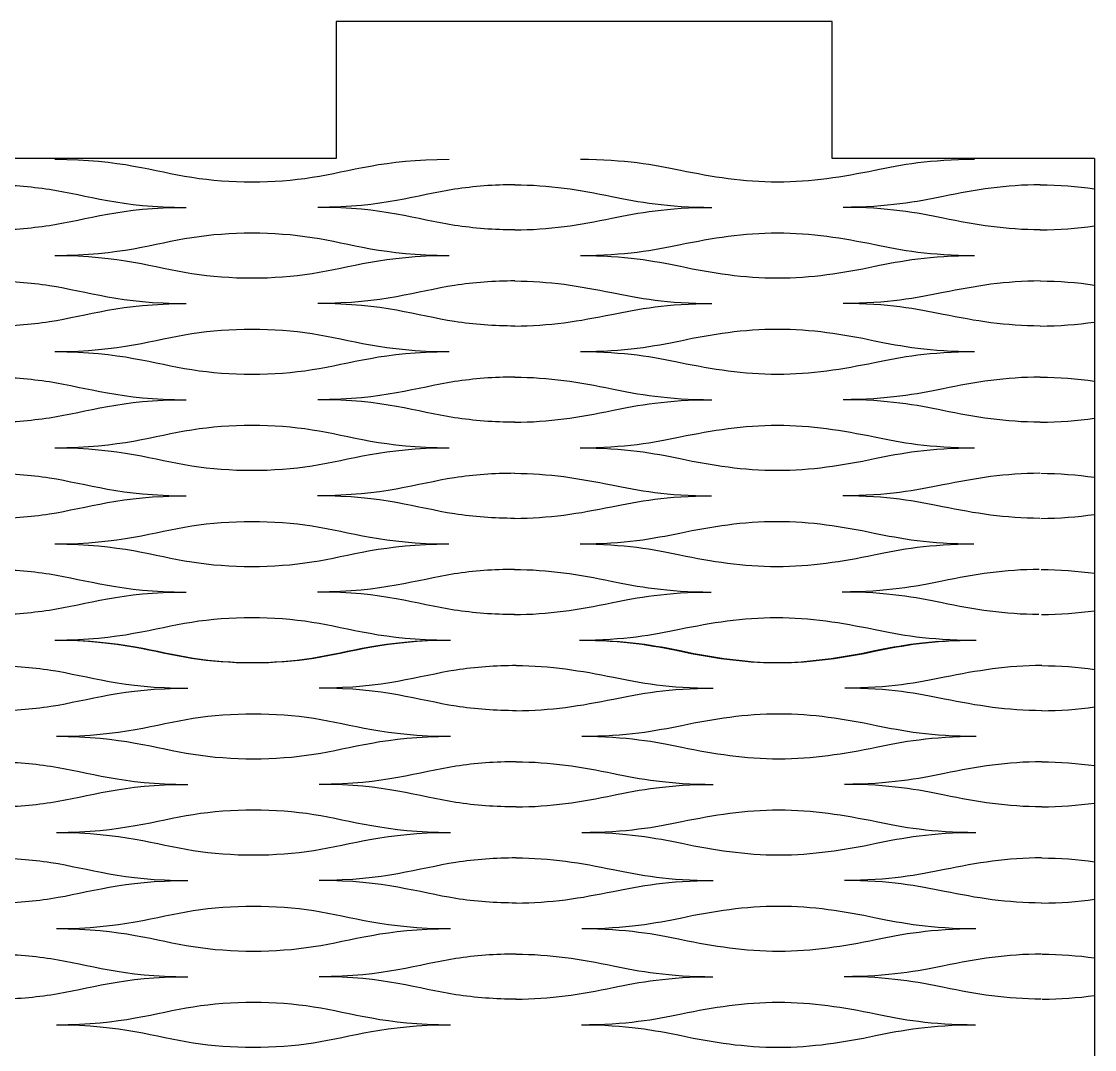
# Model space of a CAD drawing. Header units: millimetres. Extents: x 1 to 583, y -486 to -2.
# Drawn here: x 382.43 to 403.52, y -27.5 to -7.31 of the extents above; entities that cross this region are included whole.
import ezdxf

# ---------------------------------------------------------------- set-up
doc = ezdxf.new("R2010")
doc.units = ezdxf.units.MM
doc.header["$MEASUREMENT"] = 0
doc.layers.add('DEFAULT', color=7, linetype='Continuous')
doc.layers.add('dibujo', color=10, linetype='Continuous')

msp = doc.modelspace()

# ---------------------------------------------------------------- linework, layer by layer
at = {"layer": 'DEFAULT'}
for points, knots in [([(383.09, -10.012), (384.381, -10.012), (385.027, -10.249), (385.78, -10.367), (386.534, -10.485), (387.394, -10.485), (388.147, -10.367), (388.901, -10.249), (389.546, -10.012), (390.837, -10.012)], [0, 0, 0, 0, 1, 1, 1, 2, 2, 2, 3, 3, 3, 3]), ([(393.42, -10.012), (394.291, -10.012), (394.869, -10.12), (395.384, -10.226), (396.013, -10.356), (396.627, -10.455), (397.293, -10.455), (397.959, -10.455), (398.573, -10.356), (399.203, -10.226), (399.718, -10.12), (400.295, -10.012), (401.167, -10.012)], [0, 0, 0, 0, 1, 1, 1, 2, 2, 2, 3, 3, 3, 4, 4, 4, 4]), ([(381.799, -10.514), (382.203, -10.514), (382.606, -10.544), (382.983, -10.603), (383.736, -10.721), (384.381, -10.957), (385.673, -10.957)], [0, 0, 0, 0, 1, 1, 1, 2, 2, 2, 2]), ([(392.129, -10.514), (391.725, -10.514), (391.322, -10.544), (390.945, -10.603), (390.192, -10.721), (389.546, -10.957), (388.255, -10.957)], [0, 0, 0, 0, 1, 1, 1, 2, 2, 2, 2]), ([(392.128, -10.514), (392.794, -10.514), (393.409, -10.613), (394.038, -10.743), (394.553, -10.849), (395.13, -10.957), (396.002, -10.957)], [0, 0, 0, 0, 1, 1, 1, 2, 2, 2, 2]), ([(402.458, -10.514), (401.792, -10.514), (401.178, -10.613), (400.548, -10.743), (400.033, -10.849), (399.456, -10.957), (398.584, -10.957)], [0, 0, 0, 0, 1, 1, 1, 2, 2, 2, 2]), ([(381.799, -11.4), (382.203, -11.4), (382.606, -11.37), (382.983, -11.311), (383.736, -11.193), (384.381, -10.957), (385.673, -10.957)], [0, 0, 0, 0, 1, 1, 1, 2, 2, 2, 2]), ([(392.129, -11.4), (391.725, -11.4), (391.322, -11.37), (390.945, -11.311), (390.192, -11.193), (389.546, -10.957), (388.255, -10.957)], [0, 0, 0, 0, 1, 1, 1, 2, 2, 2, 2]), ([(392.128, -11.4), (392.794, -11.4), (393.409, -11.301), (394.038, -11.171), (394.553, -11.065), (395.13, -10.957), (396.002, -10.957)], [0, 0, 0, 0, 1, 1, 1, 2, 2, 2, 2]), ([(402.458, -11.4), (401.792, -11.4), (401.178, -11.301), (400.548, -11.171), (400.033, -11.065), (399.456, -10.957), (398.584, -10.957)], [0, 0, 0, 0, 1, 1, 1, 2, 2, 2, 2]), ([(383.09, -11.902), (384.381, -11.902), (385.027, -11.666), (385.78, -11.548), (386.534, -11.429), (387.394, -11.429), (388.147, -11.548), (388.901, -11.666), (389.546, -11.902), (390.837, -11.902)], [0, 0, 0, 0, 1, 1, 1, 2, 2, 2, 3, 3, 3, 3]), ([(393.42, -11.902), (394.291, -11.902), (394.869, -11.794), (395.384, -11.688), (396.013, -11.558), (396.627, -11.459), (397.293, -11.459), (397.959, -11.459), (398.573, -11.558), (399.203, -11.688), (399.718, -11.794), (400.295, -11.902), (401.167, -11.902)], [0, 0, 0, 0, 1, 1, 1, 2, 2, 2, 3, 3, 3, 4, 4, 4, 4]), ([(383.09, -11.902), (384.381, -11.902), (385.027, -12.138), (385.78, -12.256), (386.534, -12.374), (387.394, -12.374), (388.147, -12.256), (388.9, -12.138), (389.546, -11.902), (390.837, -11.902)], [0, 0, 0, 0, 1, 1, 1, 2, 2, 2, 3, 3, 3, 3]), ([(393.42, -11.902), (394.291, -11.902), (394.869, -12.009), (395.383, -12.116), (396.013, -12.246), (396.627, -12.345), (397.293, -12.345), (397.958, -12.345), (398.573, -12.246), (399.203, -12.116), (399.718, -12.009), (400.295, -11.902), (401.167, -11.902)], [0, 0, 0, 0, 1, 1, 1, 2, 2, 2, 3, 3, 3, 4, 4, 4, 4]), ([(381.799, -12.404), (382.203, -12.404), (382.606, -12.433), (382.983, -12.492), (383.736, -12.61), (384.381, -12.847), (385.673, -12.847)], [0, 0, 0, 0, 1, 1, 1, 2, 2, 2, 2]), ([(392.128, -12.404), (391.725, -12.404), (391.322, -12.433), (390.945, -12.492), (390.192, -12.61), (389.546, -12.847), (388.255, -12.847)], [0, 0, 0, 0, 1, 1, 1, 2, 2, 2, 2]), ([(392.128, -12.404), (392.794, -12.404), (393.409, -12.503), (394.038, -12.633), (394.552, -12.739), (395.13, -12.847), (396.001, -12.847)], [0, 0, 0, 0, 1, 1, 1, 2, 2, 2, 2]), ([(402.457, -12.404), (401.792, -12.404), (401.177, -12.503), (400.548, -12.633), (400.033, -12.739), (399.455, -12.847), (398.584, -12.847)], [0, 0, 0, 0, 1, 1, 1, 2, 2, 2, 2]), ([(381.799, -13.289), (382.203, -13.289), (382.606, -13.26), (382.983, -13.201), (383.736, -13.083), (384.381, -12.847), (385.673, -12.847)], [0, 0, 0, 0, 1, 1, 1, 2, 2, 2, 2]), ([(392.128, -13.289), (391.725, -13.289), (391.322, -13.26), (390.945, -13.201), (390.192, -13.083), (389.546, -12.847), (388.255, -12.847)], [0, 0, 0, 0, 1, 1, 1, 2, 2, 2, 2]), ([(392.128, -13.289), (392.794, -13.289), (393.408, -13.19), (394.038, -13.06), (394.552, -12.954), (395.13, -12.847), (396.001, -12.847)], [0, 0, 0, 0, 1, 1, 1, 2, 2, 2, 2]), ([(402.457, -13.289), (401.791, -13.289), (401.177, -13.19), (400.548, -13.06), (400.033, -12.954), (399.455, -12.847), (398.584, -12.847)], [0, 0, 0, 0, 1, 1, 1, 2, 2, 2, 2]), ([(383.09, -13.791), (384.381, -13.791), (385.027, -13.555), (385.78, -13.437), (386.534, -13.319), (387.394, -13.319), (388.147, -13.437), (388.9, -13.555), (389.546, -13.791), (390.837, -13.791)], [0, 0, 0, 0, 1, 1, 1, 2, 2, 2, 3, 3, 3, 3]), ([(393.419, -13.791), (394.291, -13.791), (394.868, -13.684), (395.383, -13.577), (396.012, -13.448), (396.627, -13.348), (397.292, -13.348), (397.958, -13.348), (398.573, -13.447), (399.202, -13.577), (399.716, -13.684), (400.294, -13.791), (401.165, -13.791)], [0, 0, 0, 0, 1, 1, 1, 2, 2, 2, 3, 3, 3, 4, 4, 4, 4]), ([(383.09, -13.791), (384.381, -13.791), (385.027, -14.027), (385.78, -14.146), (386.533, -14.264), (387.394, -14.264), (388.147, -14.146), (388.9, -14.027), (389.546, -13.791), (390.837, -13.791)], [0, 0, 0, 0, 1, 1, 1, 2, 2, 2, 3, 3, 3, 3]), ([(393.419, -13.791), (394.291, -13.791), (394.868, -13.899), (395.382, -14.005), (396.011, -14.135), (396.626, -14.234), (397.291, -14.234), (397.957, -14.234), (398.572, -14.135), (399.201, -14.005), (399.716, -13.899), (400.294, -13.791), (401.165, -13.791)], [0, 0, 0, 0, 1, 1, 1, 2, 2, 2, 3, 3, 3, 4, 4, 4, 4]), ([(381.799, -14.293), (382.202, -14.293), (382.606, -14.323), (382.983, -14.382), (383.736, -14.5), (384.381, -14.736), (385.672, -14.736)], [0, 0, 0, 0, 1, 1, 1, 2, 2, 2, 2]), ([(392.128, -14.293), (391.724, -14.293), (391.321, -14.323), (390.944, -14.382), (390.191, -14.5), (389.546, -14.736), (388.255, -14.736)], [0, 0, 0, 0, 1, 1, 1, 2, 2, 2, 2]), ([(392.127, -14.293), (392.793, -14.293), (393.407, -14.392), (394.036, -14.522), (394.551, -14.628), (395.128, -14.736), (396, -14.736)], [0, 0, 0, 0, 1, 1, 1, 2, 2, 2, 2]), ([(402.455, -14.293), (401.79, -14.293), (401.175, -14.392), (400.546, -14.522), (400.031, -14.628), (399.453, -14.736), (398.582, -14.736)], [0, 0, 0, 0, 1, 1, 1, 2, 2, 2, 2]), ([(381.799, -15.179), (382.202, -15.179), (382.606, -15.149), (382.983, -15.09), (383.736, -14.972), (384.381, -14.736), (385.672, -14.736)], [0, 0, 0, 0, 1, 1, 1, 2, 2, 2, 2]), ([(392.128, -15.179), (391.724, -15.179), (391.321, -15.149), (390.944, -15.09), (390.191, -14.972), (389.546, -14.736), (388.255, -14.736)], [0, 0, 0, 0, 1, 1, 1, 2, 2, 2, 2]), ([(392.126, -15.179), (392.792, -15.179), (393.406, -15.08), (394.036, -14.95), (394.551, -14.844), (395.128, -14.736), (396, -14.736)], [0, 0, 0, 0, 1, 1, 1, 2, 2, 2, 2]), ([(402.454, -15.179), (401.788, -15.179), (401.174, -15.08), (400.545, -14.95), (400.03, -14.844), (399.453, -14.736), (398.582, -14.736)], [0, 0, 0, 0, 1, 1, 1, 2, 2, 2, 2]), ([(383.09, -15.681), (384.381, -15.681), (385.027, -15.445), (385.78, -15.326), (386.533, -15.208), (387.394, -15.208), (388.147, -15.326), (388.9, -15.445), (389.546, -15.681), (390.837, -15.681)], [0, 0, 0, 0, 1, 1, 1, 2, 2, 2, 3, 3, 3, 3]), ([(393.417, -15.681), (394.288, -15.681), (394.865, -15.573), (395.38, -15.467), (396.01, -15.337), (396.624, -15.238), (397.29, -15.238), (397.955, -15.238), (398.57, -15.337), (399.199, -15.467), (399.713, -15.573), (400.29, -15.681), (401.162, -15.681)], [0, 0, 0, 0, 1, 1, 1, 2, 2, 2, 3, 3, 3, 4, 4, 4, 4]), ([(383.09, -15.681), (384.381, -15.681), (385.026, -15.917), (385.779, -16.035), (386.532, -16.153), (387.393, -16.153), (388.146, -16.035), (388.899, -15.917), (389.544, -15.681), (390.835, -15.681)], [0, 0, 0, 0, 1, 1, 1, 2, 2, 2, 3, 3, 3, 3]), ([(393.417, -15.681), (394.288, -15.681), (394.865, -15.788), (395.38, -15.895), (396.008, -16.024), (396.622, -16.124), (397.288, -16.124), (397.953, -16.124), (398.568, -16.024), (399.197, -15.895), (399.713, -15.788), (400.29, -15.681), (401.162, -15.681)], [0, 0, 0, 0, 1, 1, 1, 2, 2, 2, 3, 3, 3, 4, 4, 4, 4]), ([(381.799, -16.183), (382.202, -16.183), (382.606, -16.212), (382.982, -16.271), (383.735, -16.389), (384.381, -16.625), (385.672, -16.625)], [0, 0, 0, 0, 1, 1, 1, 2, 2, 2, 2]), ([(392.126, -16.183), (391.722, -16.183), (391.319, -16.212), (390.943, -16.271), (390.19, -16.389), (389.544, -16.625), (388.253, -16.625)], [0, 0, 0, 0, 1, 1, 1, 2, 2, 2, 2]), ([(392.125, -16.183), (392.79, -16.183), (393.404, -16.282), (394.033, -16.412), (394.547, -16.518), (395.124, -16.625), (395.995, -16.625)], [0, 0, 0, 0, 1, 1, 1, 2, 2, 2, 2]), ([(402.45, -16.183), (401.785, -16.183), (401.17, -16.282), (400.54, -16.412), (400.025, -16.518), (399.448, -16.625), (398.576, -16.625)], [0, 0, 0, 0, 1, 1, 1, 2, 2, 2, 2]), ([(381.799, -17.068), (382.202, -17.068), (382.606, -17.039), (382.982, -16.98), (383.735, -16.862), (384.381, -16.625), (385.672, -16.625)], [0, 0, 0, 0, 1, 1, 1, 2, 2, 2, 2]), ([(392.126, -17.068), (391.722, -17.068), (391.319, -17.039), (390.943, -16.98), (390.19, -16.862), (389.544, -16.625), (388.253, -16.625)], [0, 0, 0, 0, 1, 1, 1, 2, 2, 2, 2]), ([(392.123, -17.068), (392.788, -17.068), (393.402, -16.969), (394.032, -16.839), (394.547, -16.733), (395.124, -16.625), (395.995, -16.625)], [0, 0, 0, 0, 1, 1, 1, 2, 2, 2, 2]), ([(402.446, -17.068), (401.781, -17.068), (401.167, -16.969), (400.539, -16.839), (400.024, -16.733), (399.448, -16.625), (398.576, -16.625)], [0, 0, 0, 0, 1, 1, 1, 2, 2, 2, 2]), ([(383.09, -17.57), (384.381, -17.57), (385.026, -17.334), (385.779, -17.216), (386.532, -17.098), (387.393, -17.098), (388.146, -17.216), (388.899, -17.334), (389.544, -17.57), (390.835, -17.57)], [0, 0, 0, 0, 1, 1, 1, 2, 2, 2, 3, 3, 3, 3]), ([(393.412, -17.57), (394.283, -17.57), (394.86, -17.462), (395.375, -17.356), (396.004, -17.226), (396.619, -17.127), (397.284, -17.127), (397.949, -17.127), (398.563, -17.226), (399.192, -17.356), (399.706, -17.462), (400.282, -17.57), (401.153, -17.57)], [0, 0, 0, 0, 1, 1, 1, 2, 2, 2, 3, 3, 3, 4, 4, 4, 4]), ([(383.089, -17.57), (384.38, -17.57), (385.025, -17.806), (385.778, -17.924), (386.53, -18.042), (387.39, -18.042), (388.143, -17.924), (388.896, -17.806), (389.541, -17.57), (390.831, -17.57)], [0, 0, 0, 0, 1, 1, 1, 2, 2, 2, 3, 3, 3, 3]), ([(393.412, -17.57), (394.283, -17.57), (394.859, -17.678), (395.373, -17.784), (396.001, -17.914), (396.614, -18.013), (397.28, -18.013), (397.945, -18.013), (398.559, -17.914), (399.189, -17.784), (399.705, -17.678), (400.282, -17.57), (401.153, -17.57)], [0, 0, 0, 0, 1, 1, 1, 2, 2, 2, 3, 3, 3, 4, 4, 4, 4]), ([(381.799, -18.072), (382.202, -18.072), (382.606, -18.101), (382.982, -18.161), (383.734, -18.279), (384.38, -18.515), (385.67, -18.515)], [0, 0, 0, 0, 1, 1, 1, 2, 2, 2, 2]), ([(392.121, -18.072), (391.718, -18.072), (391.315, -18.101), (390.939, -18.161), (390.186, -18.279), (389.541, -18.515), (388.251, -18.515)], [0, 0, 0, 0, 1, 1, 1, 2, 2, 2, 2]), ([(392.119, -18.072), (392.784, -18.072), (393.398, -18.171), (394.026, -18.301), (394.54, -18.407), (395.116, -18.515), (395.987, -18.515)], [0, 0, 0, 0, 1, 1, 1, 2, 2, 2, 2]), ([(402.439, -18.072), (401.774, -18.072), (401.159, -18.171), (400.53, -18.301), (400.014, -18.407), (399.437, -18.515), (398.566, -18.515)], [0, 0, 0, 0, 1, 1, 1, 2, 2, 2, 2]), ([(381.799, -18.958), (382.202, -18.958), (382.606, -18.928), (382.982, -18.869), (383.734, -18.751), (384.38, -18.515), (385.67, -18.515)], [0, 0, 0, 0, 1, 1, 1, 2, 2, 2, 2]), ([(392.121, -18.958), (391.718, -18.958), (391.315, -18.928), (390.939, -18.869), (390.186, -18.751), (389.541, -18.515), (388.251, -18.515)], [0, 0, 0, 0, 1, 1, 1, 2, 2, 2, 2]), ([(392.115, -18.958), (392.78, -18.958), (393.394, -18.859), (394.024, -18.729), (394.538, -18.622), (395.116, -18.515), (395.987, -18.515)], [0, 0, 0, 0, 1, 1, 1, 2, 2, 2, 2]), ([(402.432, -18.958), (401.767, -18.958), (401.154, -18.859), (400.526, -18.729), (400.013, -18.622), (399.437, -18.515), (398.566, -18.515)], [0, 0, 0, 0, 1, 1, 1, 2, 2, 2, 2]), ([(383.089, -19.46), (384.38, -19.46), (385.025, -19.223), (385.778, -19.105), (386.53, -18.987), (387.39, -18.987), (388.143, -19.105), (388.896, -19.223), (389.541, -19.46), (390.831, -19.46)], [0, 0, 0, 0, 1, 1, 1, 2, 2, 2, 3, 3, 3, 3]), ([(393.402, -19.46), (394.273, -19.46), (394.85, -19.352), (395.365, -19.246), (395.994, -19.116), (396.608, -19.017), (397.273, -19.017), (397.938, -19.017), (398.551, -19.116), (399.179, -19.246), (399.692, -19.352), (400.268, -19.46), (401.138, -19.46)], [0, 0, 0, 0, 1, 1, 1, 2, 2, 2, 3, 3, 3, 4, 4, 4, 4]), ([(383.088, -19.46), (384.378, -19.46), (385.022, -19.696), (385.774, -19.814), (386.526, -19.932), (387.386, -19.932), (388.138, -19.814), (388.89, -19.696), (389.535, -19.46), (390.824, -19.46)], [0, 0, 0, 0, 1, 1, 1, 2, 2, 2, 3, 3, 3, 3]), ([(383.119, -19.46), (384.41, -19.46), (385.056, -19.696), (385.809, -19.814), (386.562, -19.932), (387.423, -19.932), (388.176, -19.814), (388.929, -19.696), (389.575, -19.46), (390.866, -19.46)], [0, 0, 0, 0, 1, 1, 1, 2, 2, 2, 3, 3, 3, 3]), ([(393.402, -19.46), (394.273, -19.46), (394.848, -19.567), (395.362, -19.673), (395.988, -19.803), (396.601, -19.902), (397.265, -19.902), (397.93, -19.902), (398.544, -19.803), (399.174, -19.673), (399.69, -19.567), (400.268, -19.46), (401.138, -19.46)], [0, 0, 0, 0, 1, 1, 1, 2, 2, 2, 3, 3, 3, 4, 4, 4, 4]), ([(393.448, -19.46), (394.32, -19.46), (394.897, -19.567), (395.412, -19.673), (396.041, -19.803), (396.656, -19.902), (397.322, -19.902), (397.987, -19.902), (398.602, -19.803), (399.231, -19.673), (399.746, -19.567), (400.324, -19.46), (401.195, -19.46)], [0, 0, 0, 0, 1, 1, 1, 2, 2, 2, 3, 3, 3, 4, 4, 4, 4]), ([(381.828, -19.961), (382.231, -19.961), (382.635, -19.991), (383.011, -20.05), (383.764, -20.168), (384.41, -20.404), (385.701, -20.404)], [0, 0, 0, 0, 1, 1, 1, 2, 2, 2, 2]), ([(392.157, -19.961), (391.754, -19.961), (391.35, -19.991), (390.974, -20.05), (390.22, -20.168), (389.575, -20.404), (388.284, -20.404)], [0, 0, 0, 0, 1, 1, 1, 2, 2, 2, 2]), ([(392.157, -19.961), (392.823, -19.961), (393.437, -20.061), (394.067, -20.19), (394.582, -20.297), (395.159, -20.404), (396.031, -20.404)], [0, 0, 0, 0, 1, 1, 1, 2, 2, 2, 2]), ([(402.486, -19.961), (401.821, -19.961), (401.206, -20.061), (400.577, -20.19), (400.062, -20.297), (399.485, -20.404), (398.613, -20.404)], [0, 0, 0, 0, 1, 1, 1, 2, 2, 2, 2]), ([(381.828, -20.847), (382.231, -20.847), (382.635, -20.818), (383.011, -20.759), (383.764, -20.64), (384.41, -20.404), (385.701, -20.404)], [0, 0, 0, 0, 1, 1, 1, 2, 2, 2, 2]), ([(392.157, -20.847), (391.754, -20.847), (391.35, -20.818), (390.974, -20.759), (390.22, -20.64), (389.575, -20.404), (388.284, -20.404)], [0, 0, 0, 0, 1, 1, 1, 2, 2, 2, 2]), ([(392.157, -20.847), (392.823, -20.847), (393.437, -20.748), (394.067, -20.618), (394.582, -20.512), (395.159, -20.404), (396.031, -20.404)], [0, 0, 0, 0, 1, 1, 1, 2, 2, 2, 2]), ([(402.486, -20.847), (401.821, -20.847), (401.206, -20.748), (400.577, -20.618), (400.062, -20.512), (399.485, -20.404), (398.613, -20.404)], [0, 0, 0, 0, 1, 1, 1, 2, 2, 2, 2]), ([(383.119, -21.349), (384.41, -21.349), (385.056, -21.113), (385.809, -20.995), (386.562, -20.877), (387.423, -20.877), (388.176, -20.995), (388.929, -21.113), (389.575, -21.349), (390.866, -21.349)], [0, 0, 0, 0, 1, 1, 1, 2, 2, 2, 3, 3, 3, 3]), ([(393.448, -21.349), (394.32, -21.349), (394.897, -21.241), (395.412, -21.135), (396.041, -21.005), (396.656, -20.906), (397.322, -20.906), (397.987, -20.906), (398.602, -21.005), (399.231, -21.135), (399.746, -21.241), (400.324, -21.349), (401.195, -21.349)], [0, 0, 0, 0, 1, 1, 1, 2, 2, 2, 3, 3, 3, 4, 4, 4, 4]), ([(383.119, -21.349), (384.41, -21.349), (385.056, -21.585), (385.809, -21.703), (386.562, -21.821), (387.423, -21.821), (388.176, -21.703), (388.929, -21.585), (389.575, -21.349), (390.866, -21.349)], [0, 0, 0, 0, 1, 1, 1, 2, 2, 2, 3, 3, 3, 3]), ([(393.448, -21.349), (394.32, -21.349), (394.897, -21.457), (395.412, -21.563), (396.041, -21.693), (396.656, -21.792), (397.321, -21.792), (397.987, -21.792), (398.602, -21.693), (399.231, -21.563), (399.746, -21.457), (400.324, -21.349), (401.195, -21.349)], [0, 0, 0, 0, 1, 1, 1, 2, 2, 2, 3, 3, 3, 4, 4, 4, 4]), ([(381.828, -21.851), (382.231, -21.851), (382.635, -21.88), (383.011, -21.939), (383.764, -22.057), (384.41, -22.294), (385.701, -22.294)], [0, 0, 0, 0, 1, 1, 1, 2, 2, 2, 2]), ([(392.157, -21.851), (391.754, -21.851), (391.35, -21.88), (390.973, -21.939), (390.22, -22.057), (389.575, -22.294), (388.284, -22.294)], [0, 0, 0, 0, 1, 1, 1, 2, 2, 2, 2]), ([(392.157, -21.851), (392.823, -21.851), (393.437, -21.95), (394.066, -22.08), (394.581, -22.186), (395.158, -22.294), (396.03, -22.294)], [0, 0, 0, 0, 1, 1, 1, 2, 2, 2, 2]), ([(402.486, -21.851), (401.82, -21.851), (401.206, -21.95), (400.576, -22.08), (400.061, -22.186), (399.484, -22.294), (398.612, -22.294)], [0, 0, 0, 0, 1, 1, 1, 2, 2, 2, 2]), ([(381.828, -22.737), (382.231, -22.737), (382.635, -22.707), (383.011, -22.648), (383.764, -22.53), (384.41, -22.294), (385.701, -22.294)], [0, 0, 0, 0, 1, 1, 1, 2, 2, 2, 2]), ([(392.157, -22.737), (391.754, -22.737), (391.35, -22.707), (390.973, -22.648), (390.22, -22.53), (389.575, -22.294), (388.284, -22.294)], [0, 0, 0, 0, 1, 1, 1, 2, 2, 2, 2]), ([(392.157, -22.737), (392.822, -22.737), (393.437, -22.638), (394.066, -22.508), (394.581, -22.401), (395.158, -22.294), (396.03, -22.294)], [0, 0, 0, 0, 1, 1, 1, 2, 2, 2, 2]), ([(402.485, -22.737), (401.82, -22.737), (401.205, -22.638), (400.576, -22.508), (400.061, -22.401), (399.484, -22.294), (398.612, -22.294)], [0, 0, 0, 0, 1, 1, 1, 2, 2, 2, 2]), ([(383.119, -23.238), (384.41, -23.238), (385.056, -23.002), (385.809, -22.884), (386.562, -22.766), (387.423, -22.766), (388.176, -22.884), (388.929, -23.002), (389.575, -23.238), (390.866, -23.238)], [0, 0, 0, 0, 1, 1, 1, 2, 2, 2, 3, 3, 3, 3]), ([(393.448, -23.238), (394.319, -23.238), (394.896, -23.131), (395.411, -23.025), (396.041, -22.895), (396.655, -22.796), (397.321, -22.796), (397.987, -22.796), (398.601, -22.895), (399.23, -23.025), (399.745, -23.131), (400.322, -23.238), (401.194, -23.238)], [0, 0, 0, 0, 1, 1, 1, 2, 2, 2, 3, 3, 3, 4, 4, 4, 4]), ([(383.119, -23.238), (384.41, -23.238), (385.056, -23.475), (385.809, -23.593), (386.562, -23.711), (387.422, -23.711), (388.176, -23.593), (388.929, -23.475), (389.574, -23.238), (390.865, -23.238)], [0, 0, 0, 0, 1, 1, 1, 2, 2, 2, 3, 3, 3, 3]), ([(393.448, -23.238), (394.319, -23.238), (394.896, -23.346), (395.411, -23.452), (396.04, -23.582), (396.654, -23.681), (397.32, -23.681), (397.986, -23.681), (398.6, -23.582), (399.23, -23.452), (399.745, -23.346), (400.322, -23.238), (401.194, -23.238)], [0, 0, 0, 0, 1, 1, 1, 2, 2, 2, 3, 3, 3, 4, 4, 4, 4]), ([(381.828, -23.74), (382.231, -23.74), (382.635, -23.77), (383.011, -23.829), (383.764, -23.947), (384.41, -24.183), (385.701, -24.183)], [0, 0, 0, 0, 1, 1, 1, 2, 2, 2, 2]), ([(392.156, -23.74), (391.753, -23.74), (391.349, -23.77), (390.973, -23.829), (390.22, -23.947), (389.574, -24.183), (388.283, -24.183)], [0, 0, 0, 0, 1, 1, 1, 2, 2, 2, 2]), ([(392.156, -23.74), (392.822, -23.74), (393.436, -23.839), (394.065, -23.969), (394.58, -24.076), (395.157, -24.183), (396.028, -24.183)], [0, 0, 0, 0, 1, 1, 1, 2, 2, 2, 2]), ([(402.484, -23.74), (401.818, -23.74), (401.204, -23.839), (400.574, -23.969), (400.059, -24.076), (399.482, -24.183), (398.61, -24.183)], [0, 0, 0, 0, 1, 1, 1, 2, 2, 2, 2]), ([(381.828, -24.626), (382.231, -24.626), (382.635, -24.596), (383.011, -24.537), (383.764, -24.419), (384.41, -24.183), (385.701, -24.183)], [0, 0, 0, 0, 1, 1, 1, 2, 2, 2, 2]), ([(392.156, -24.626), (391.753, -24.626), (391.349, -24.596), (390.973, -24.537), (390.22, -24.419), (389.574, -24.183), (388.283, -24.183)], [0, 0, 0, 0, 1, 1, 1, 2, 2, 2, 2]), ([(392.155, -24.626), (392.821, -24.626), (393.435, -24.527), (394.064, -24.397), (394.579, -24.291), (395.157, -24.183), (396.028, -24.183)], [0, 0, 0, 0, 1, 1, 1, 2, 2, 2, 2]), ([(402.482, -24.626), (401.817, -24.626), (401.202, -24.527), (400.574, -24.397), (400.059, -24.291), (399.482, -24.183), (398.61, -24.183)], [0, 0, 0, 0, 1, 1, 1, 2, 2, 2, 2]), ([(383.119, -25.128), (384.41, -25.128), (385.056, -24.892), (385.809, -24.774), (386.562, -24.656), (387.422, -24.656), (388.176, -24.774), (388.929, -24.892), (389.574, -25.128), (390.865, -25.128)], [0, 0, 0, 0, 1, 1, 1, 2, 2, 2, 3, 3, 3, 3]), ([(393.445, -25.128), (394.317, -25.128), (394.894, -25.02), (395.409, -24.914), (396.038, -24.784), (396.653, -24.685), (397.318, -24.685), (397.984, -24.685), (398.598, -24.784), (399.227, -24.914), (399.742, -25.02), (400.319, -25.128), (401.19, -25.128)], [0, 0, 0, 0, 1, 1, 1, 2, 2, 2, 3, 3, 3, 4, 4, 4, 4]), ([(383.119, -25.128), (384.409, -25.128), (385.055, -25.364), (385.808, -25.482), (386.561, -25.6), (387.421, -25.6), (388.174, -25.482), (388.927, -25.364), (389.573, -25.128), (390.863, -25.128)], [0, 0, 0, 0, 1, 1, 1, 2, 2, 2, 3, 3, 3, 3]), ([(393.445, -25.128), (394.317, -25.128), (394.894, -25.236), (395.408, -25.342), (396.037, -25.472), (396.651, -25.571), (397.316, -25.571), (397.982, -25.571), (398.596, -25.472), (399.226, -25.342), (399.741, -25.236), (400.319, -25.128), (401.19, -25.128)], [0, 0, 0, 0, 1, 1, 1, 2, 2, 2, 3, 3, 3, 4, 4, 4, 4]), ([(381.828, -25.63), (382.231, -25.63), (382.634, -25.659), (383.011, -25.718), (383.764, -25.836), (384.409, -26.073), (385.7, -26.073)], [0, 0, 0, 0, 1, 1, 1, 2, 2, 2, 2]), ([(392.154, -25.63), (391.751, -25.63), (391.348, -25.659), (390.971, -25.718), (390.218, -25.836), (389.573, -26.073), (388.282, -26.073)], [0, 0, 0, 0, 1, 1, 1, 2, 2, 2, 2]), ([(392.153, -25.63), (392.819, -25.63), (393.433, -25.729), (394.061, -25.859), (394.576, -25.965), (395.153, -26.073), (396.024, -26.073)], [0, 0, 0, 0, 1, 1, 1, 2, 2, 2, 2]), ([(402.479, -25.63), (401.813, -25.63), (401.198, -25.729), (400.569, -25.859), (400.054, -25.965), (399.476, -26.073), (398.605, -26.073)], [0, 0, 0, 0, 1, 1, 1, 2, 2, 2, 2]), ([(381.828, -26.515), (382.231, -26.515), (382.634, -26.486), (383.011, -26.427), (383.764, -26.309), (384.409, -26.073), (385.7, -26.073)], [0, 0, 0, 0, 1, 1, 1, 2, 2, 2, 2]), ([(392.154, -26.515), (391.751, -26.515), (391.348, -26.486), (390.971, -26.427), (390.218, -26.309), (389.573, -26.073), (388.282, -26.073)], [0, 0, 0, 0, 1, 1, 1, 2, 2, 2, 2]), ([(392.151, -26.515), (392.816, -26.515), (393.431, -26.416), (394.06, -26.286), (394.575, -26.18), (395.153, -26.073), (396.024, -26.073)], [0, 0, 0, 0, 1, 1, 1, 2, 2, 2, 2]), ([(402.475, -26.515), (401.809, -26.515), (401.196, -26.416), (400.567, -26.286), (400.053, -26.18), (399.476, -26.073), (398.605, -26.073)], [0, 0, 0, 0, 1, 1, 1, 2, 2, 2, 2]), ([(383.119, -27.017), (384.409, -27.017), (385.055, -26.781), (385.808, -26.663), (386.561, -26.545), (387.421, -26.545), (388.174, -26.663), (388.927, -26.781), (389.573, -27.017), (390.863, -27.017)], [0, 0, 0, 0, 1, 1, 1, 2, 2, 2, 3, 3, 3, 3]), ([(393.44, -27.017), (394.311, -27.017), (394.889, -26.91), (395.404, -26.803), (396.033, -26.673), (396.647, -26.574), (397.312, -26.574), (397.978, -26.574), (398.592, -26.673), (399.22, -26.803), (399.734, -26.91), (400.311, -27.017), (401.182, -27.017)], [0, 0, 0, 0, 1, 1, 1, 2, 2, 2, 3, 3, 3, 4, 4, 4, 4]), ([(383.118, -27.017), (384.408, -27.017), (385.053, -27.253), (385.806, -27.371), (386.559, -27.49), (387.419, -27.49), (388.172, -27.371), (388.924, -27.253), (389.569, -27.017), (390.86, -27.017)], [0, 0, 0, 0, 1, 1, 1, 2, 2, 2, 3, 3, 3, 3]), ([(393.44, -27.017), (394.311, -27.017), (394.888, -27.125), (395.402, -27.231), (396.03, -27.361), (396.643, -27.46), (397.308, -27.46), (397.973, -27.46), (398.588, -27.361), (399.218, -27.231), (399.733, -27.125), (400.311, -27.017), (401.182, -27.017)], [0, 0, 0, 0, 1, 1, 1, 2, 2, 2, 3, 3, 3, 4, 4, 4, 4])]:
    msp.add_open_spline(points, degree=3, knots=knots, dxfattribs=at)
for points in [[(402.458, -10.514), (402.825, -10.514), (403.177, -10.544), (403.524, -10.593)], [(402.458, -11.4), (402.825, -11.4), (403.177, -11.37), (403.524, -11.321)], [(402.458, -12.404), (402.825, -12.404), (403.177, -12.434), (403.524, -12.483)], [(402.459, -13.289), (402.826, -13.289), (403.177, -13.259), (403.524, -13.211)], [(402.46, -14.293), (402.827, -14.293), (403.178, -14.323), (403.524, -14.372)], [(402.462, -15.179), (402.828, -15.179), (403.178, -15.149), (403.524, -15.1)], [(402.466, -16.183), (402.83, -16.183), (403.179, -16.212), (403.524, -16.261)], [(402.47, -17.068), (402.833, -17.068), (403.181, -17.039), (403.524, -16.991)], [(402.476, -18.072), (402.837, -18.072), (403.183, -18.101), (403.524, -18.148)], [(402.484, -18.958), (402.842, -18.958), (403.186, -18.929), (403.524, -18.882)], [(402.486, -19.961), (402.844, -19.961), (403.186, -19.99), (403.524, -20.036)], [(402.487, -20.847), (402.844, -20.847), (403.186, -20.819), (403.524, -20.772)], [(402.487, -21.851), (402.844, -21.851), (403.186, -21.879), (403.524, -21.926)], [(402.488, -22.737), (402.844, -22.737), (403.187, -22.708), (403.524, -22.662)], [(402.489, -23.74), (402.845, -23.74), (403.187, -23.769), (403.524, -23.815)], [(402.491, -24.626), (402.847, -24.626), (403.188, -24.598), (403.524, -24.552)], [(402.494, -25.63), (402.849, -25.63), (403.189, -25.658), (403.524, -25.704)], [(402.498, -26.515), (402.851, -26.515), (403.19, -26.488), (403.524, -26.442)]]:
    msp.add_open_spline(points, degree=3, dxfattribs=at)
at = {"layer": 'dibujo'}
for p, q in [((388.619, -9.996), (364.68, -9.996)), ((403.524, -9.996), (398.369, -9.996)), ((403.524, -9.996), (403.524, -86.996))]:
    msp.add_line(p, q, dxfattribs=at)
msp.add_lwpolyline([(398.369, -9.996), (398.369, -7.305), (388.619, -7.305), (388.619, -9.996)], dxfattribs=at)

doc.saveas('drawing.dxf')
